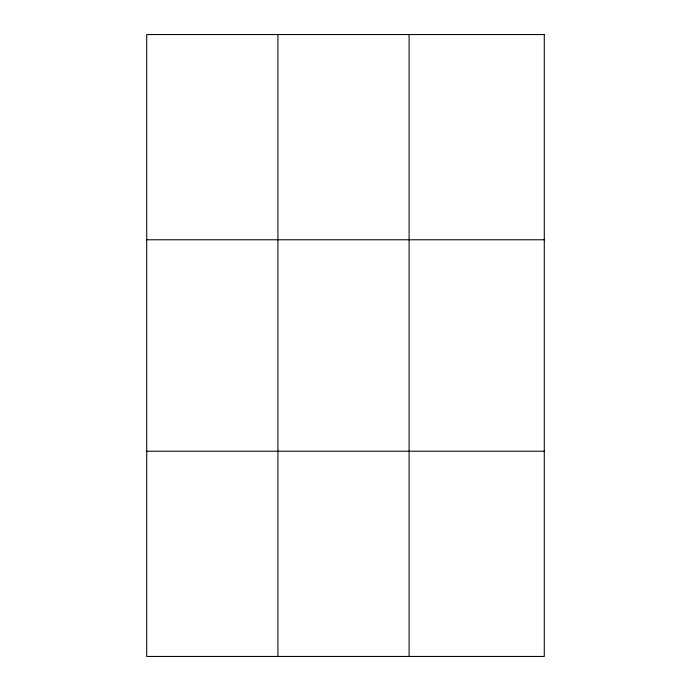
<?xml version="1.0" encoding="UTF-8"?>
<svg xmlns="http://www.w3.org/2000/svg" width="691" height="691" viewBox="0 0 691 691"><rect width="100%" height="100%" fill="white"/><g stroke="black" fill="none" stroke-linecap="round" stroke-linejoin="round"><path stroke-width="1.04" d="M277.912 34.55L277.912 656.45M409.107 34.55L409.107 656.45M146.717 239.777L544.283 239.777M146.717 451.223L544.283 451.223M544.283 34.55L544.283 656.45L146.717 656.45L146.717 34.55L544.283 34.55"/></g></svg>
